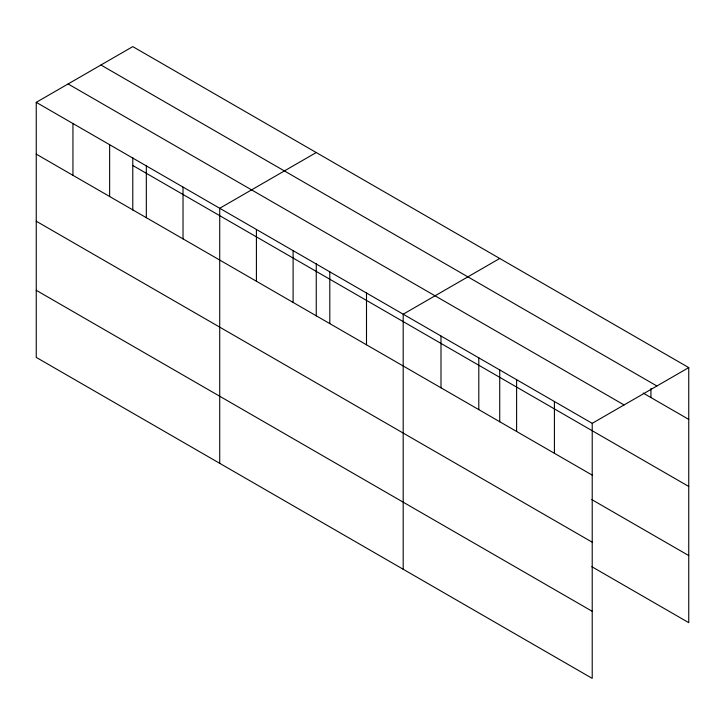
<?xml version="1.0" encoding="UTF-8"?>
<svg xmlns="http://www.w3.org/2000/svg" width="725" height="725" viewBox="0 0 725 725"><rect width="100%" height="100%" fill="white"/><g stroke="black" fill="none" stroke-linecap="round" stroke-linejoin="round"><path stroke-width="1.09" d="M36.25 102.343L592.216 423.337L592.216 678.382L36.25 357.398L36.25 102.343L132.784 46.617L688.75 367.602L688.75 622.657L591.808 566.687M316.254 152.54L219.72 208.274L219.72 463.32M499.724 258.472L403.191 314.197L403.191 569.252M592.216 423.337L688.75 367.602M100.929 65.005L656.895 385.99M643.193 393.086L688.75 419.394M68.105 83.955L624.071 404.94M132.784 165.481L688.75 486.466M36.25 154.135L592.216 475.12M591.808 499.607L688.75 555.577M36.25 221.216L592.216 542.2M36.25 290.317L592.216 611.311M650.941 388.555L650.941 397.563M554.417 401.505L554.417 453.297M516.608 379.683L516.608 431.466M499.724 369.505L499.724 421.923M478.799 357.851L478.799 409.643M440.999 336.028L440.999 387.812M366.497 293.009L366.497 344.801M329.803 271.83L329.803 323.613M316.254 263.583L316.254 315.991M293.108 250.642L293.108 302.434M256.414 229.453L256.414 281.246M183.026 187.086L183.026 238.878M146.332 165.898L146.332 217.69M132.784 157.651L132.784 210.069M109.638 144.719L109.638 196.502M72.944 123.531L72.944 175.323"/></g></svg>
